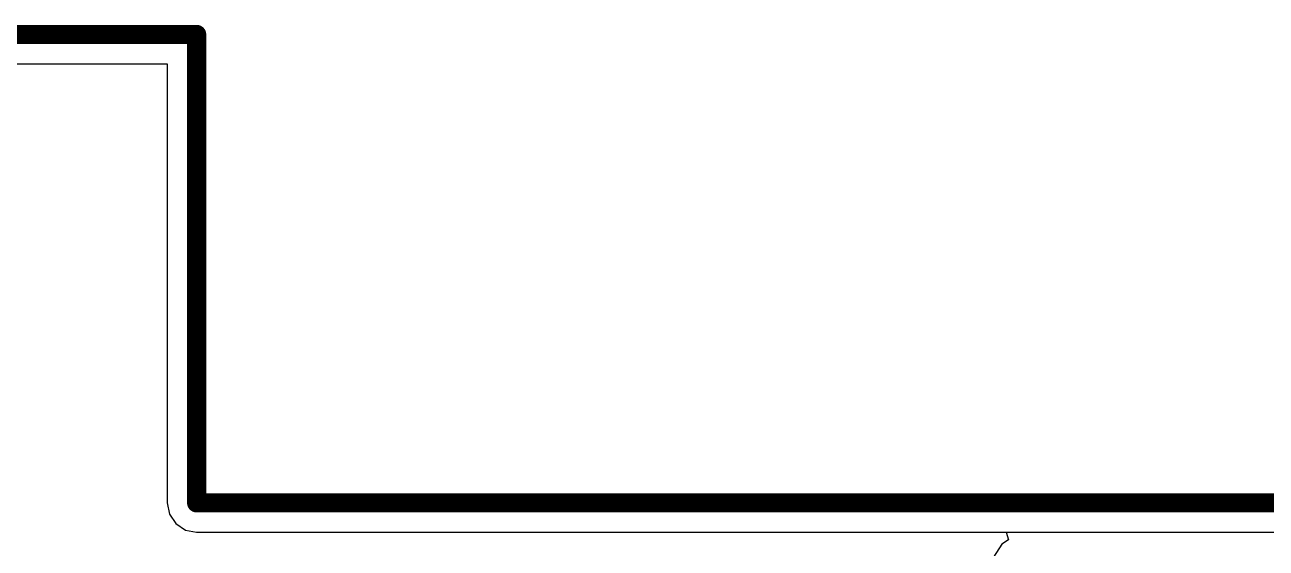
# Model space of a CAD drawing. Header units: inches. Extents: x -14 to 270, y -5 to 115.
# Drawn here: x 55.65 to 72.06, y 48.71 to 55.63 of the extents above; entities that cross this region are included whole.
import ezdxf

# ---------------------------------------------------------------- set-up
doc = ezdxf.new("R2010")
doc.units = ezdxf.units.IN
for name, color, linetype in [('Board Outline', 216, 'Continuous'), ('Bottom Layer', 5, 'Continuous'), ('Top Layer', 1, 'Continuous')]:
    doc.layers.add(name, color=color, linetype=linetype)

msp = doc.modelspace()

# ---------------------------------------------------------------- linework, layer by layer
at = {"layer": 'Board Outline'}
for points in [[(-1.01829362, 55.49999567999999, 0.254, 0.254, 0), (57.92415644, 55.4999906, 0.254, 0.254, 0)], [(57.92415644, 49.31195878, 0.254, 0.254, 0), (57.92415644, 55.4999906, 0.254, 0.254, 0)], [(57.92415644, 49.31195878, 0.254, 0.254, 0), (106.10556122, 49.31195878, 0.254, 0.254, 0)]]:
    msp.add_lwpolyline(points, format="xyseb", dxfattribs=at)
for points in [[(57.86065643999999, 55.4999906, 0.127, 0.127, 1), (57.98765643999999, 55.4999906, 0.127, 0.127, 1)], [(57.86065643999999, 55.4999906, 0.127, 0.127, 1), (57.98765643999999, 55.4999906, 0.127, 0.127, 1)], [(57.86065643999999, 49.31195878, 0.127, 0.127, 1), (57.98765643999999, 49.31195878, 0.127, 0.127, 1)], [(57.86065643999999, 49.31195878, 0.127, 0.127, 1), (57.98765643999999, 49.31195878, 0.127, 0.127, 1)]]:
    msp.add_lwpolyline(points, format="xyseb", close=True, dxfattribs=at)
at = {"layer": 'Bottom Layer'}
for p, q in [((-1.01828854, 55.11153824), (57.53570408, 55.11153824)), ((57.53570408, 55.11153824), (57.53570408, 49.31197148)), ((57.53570408, 49.31197148), (57.56527476, 49.16331289999999)), ((57.56527476, 49.16331289999999), (57.64948337999999, 49.03728572)), ((57.64948337999999, 49.03728572), (57.77551055999999, 48.95307709999999)), ((57.77551055999999, 48.95307709999999), (57.92416914, 48.92350642)), ((57.92416914, 48.92350642), (72.70870142, 48.92350642))]:
    msp.add_line(p, q, dxfattribs=at)
at = {"layer": 'Top Layer'}
for p, q in [((-1.01828854, 55.11153824), (57.53570408, 55.11153824)), ((57.53570408, 55.11153824), (57.53570408, 49.31197148)), ((57.53570408, 49.31197148), (57.56527476, 49.16331289999999)), ((57.56527476, 49.16331289999999), (57.64948337999999, 49.03728572)), ((57.64948337999999, 49.03728572), (57.77551055999999, 48.95307709999999)), ((57.77551055999999, 48.95307709999999), (57.92416914, 48.92350642)), ((57.92416914, 48.92350642), (68.6246786, 48.92350642)), ((68.6246786, 48.92350642), (68.65549896, 48.82190642)), ((68.5691415, 48.76420269999999), (68.45686334, 48.59616646)), ((68.65549896, 48.82190642), (68.5691415, 48.76420269999999))]:
    msp.add_line(p, q, dxfattribs=at)

doc.saveas('drawing.dxf')
